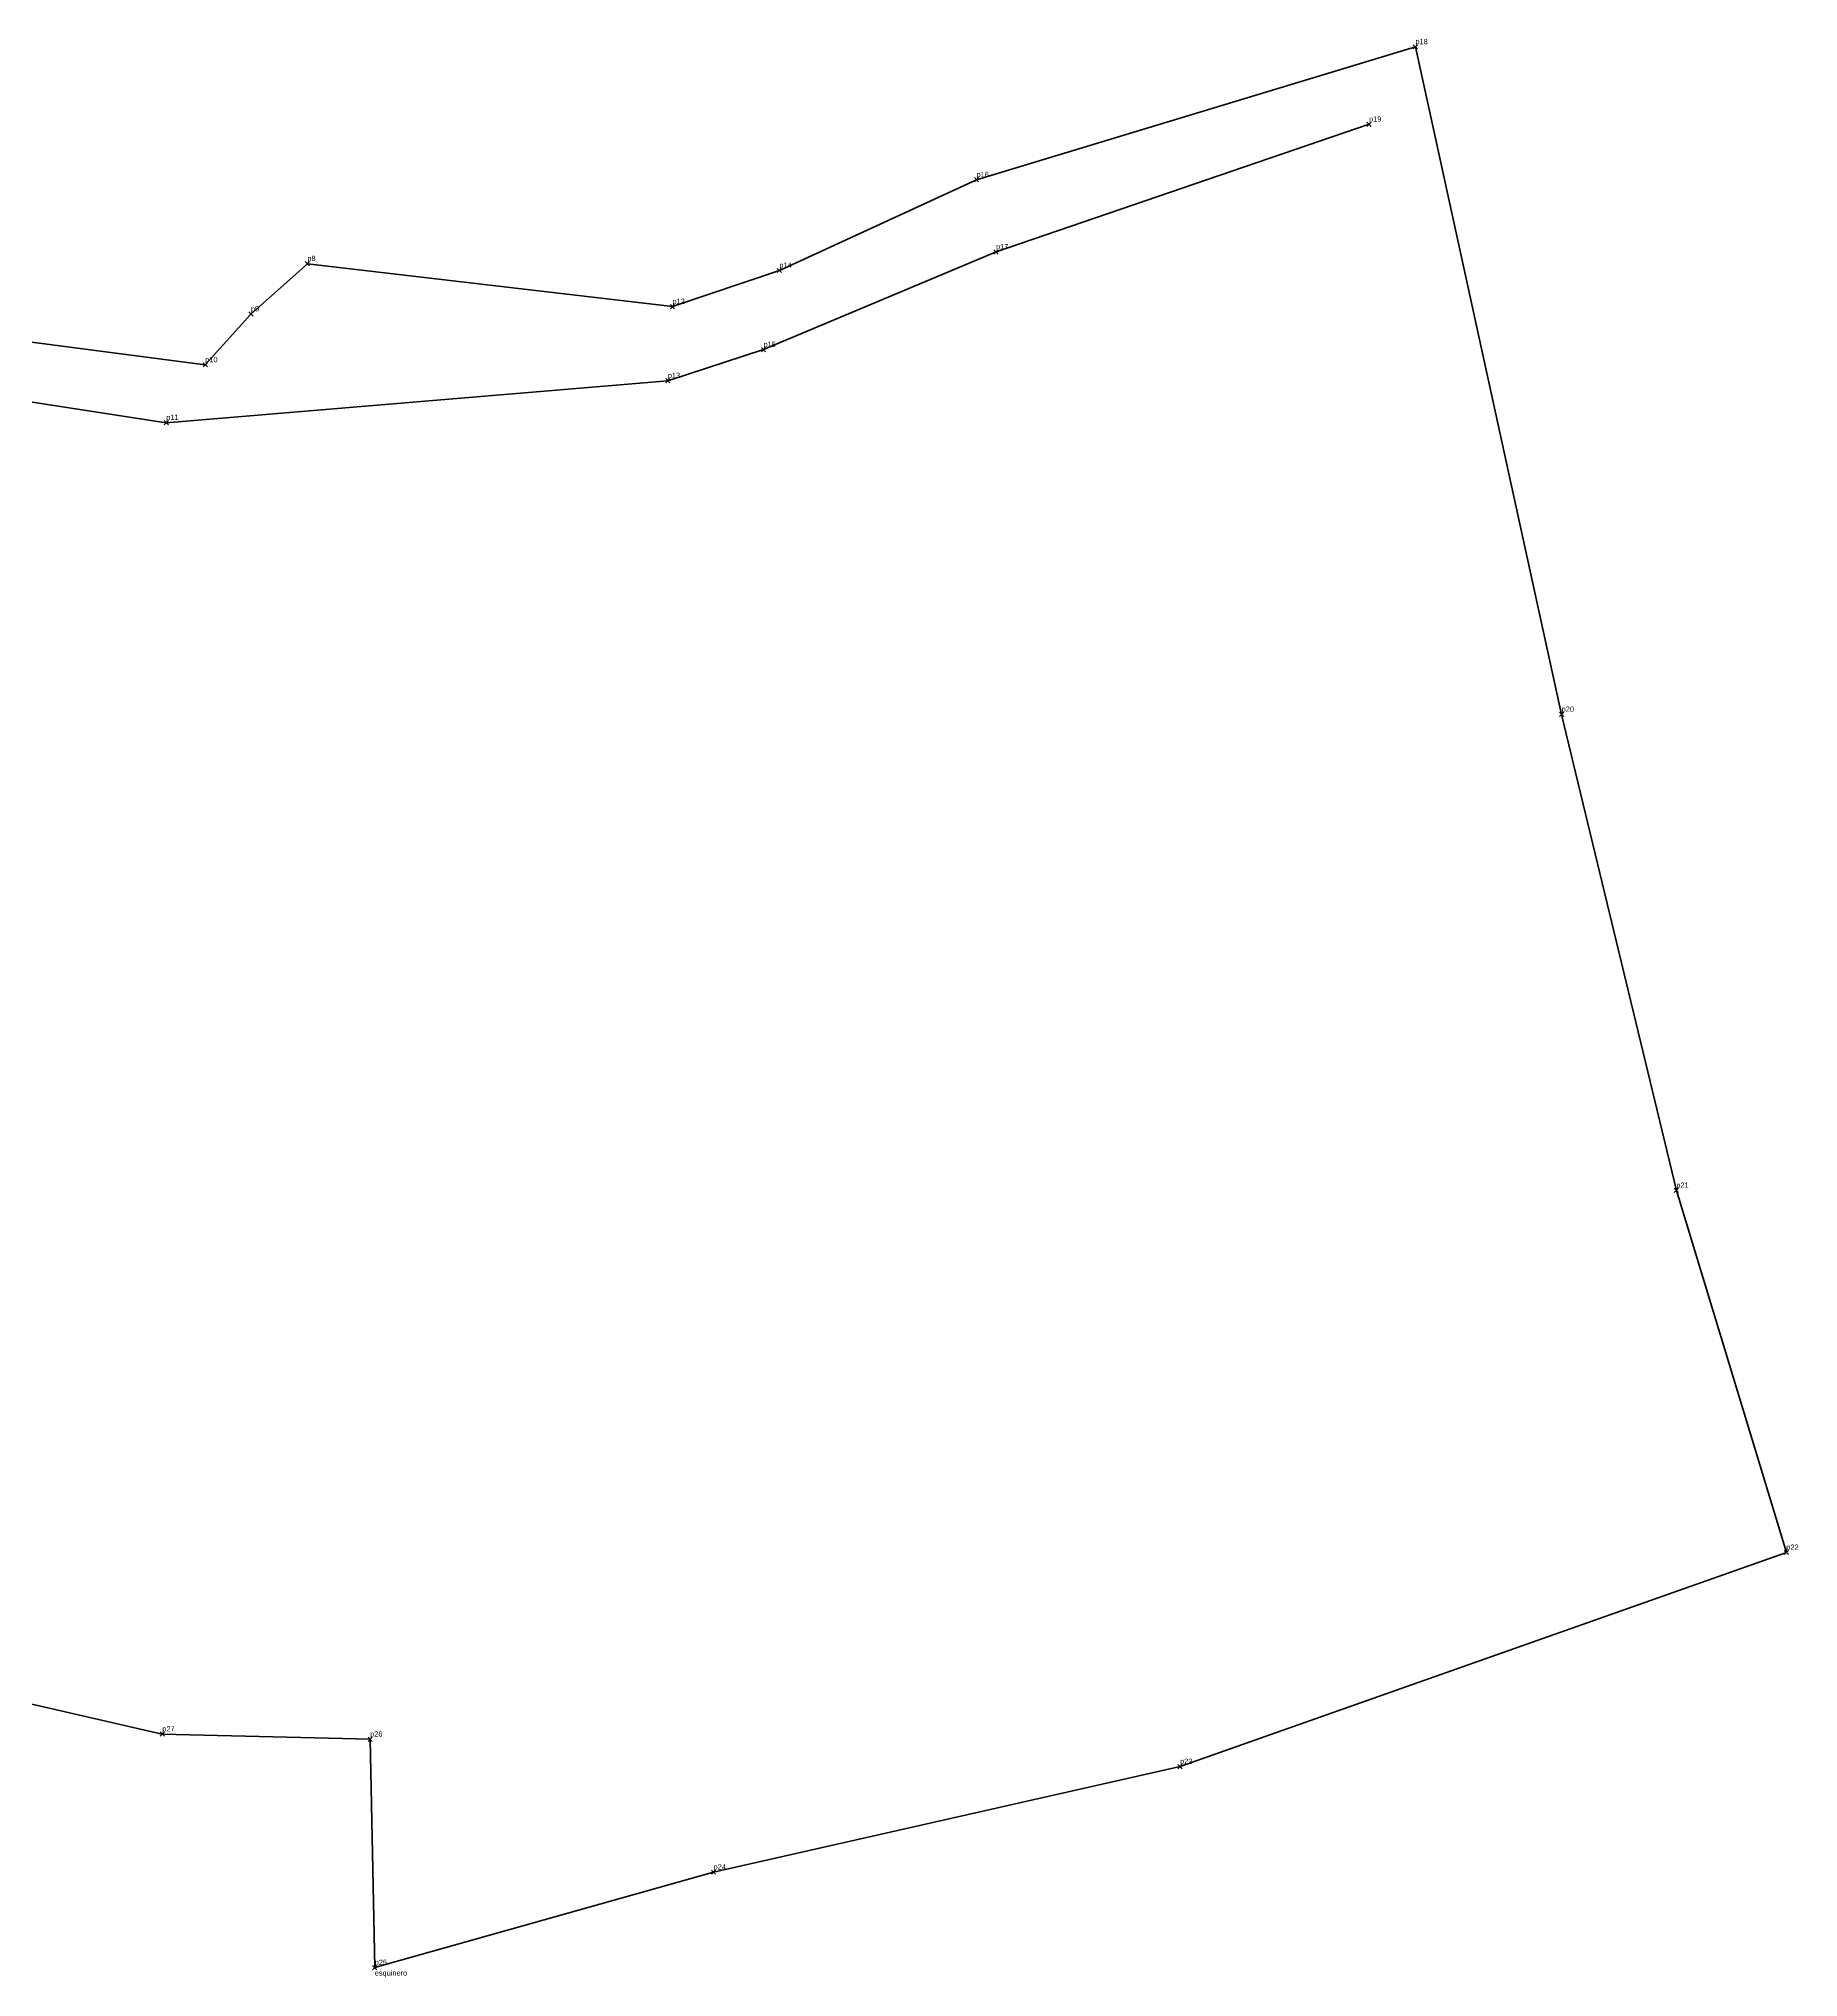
# Model space of a CAD drawing. Header units: millimetres. Extents: x 620180 to 620513, y 1313447 to 1313631.
# Drawn here: x 620346.7 to 620513.1, y 1313447.3 to 1313630.6 of the extents above; entities that cross this region are included whole.
import ezdxf

# ---------------------------------------------------------------- set-up
doc = ezdxf.new("R2010")
doc.units = ezdxf.units.MM
doc.header["$PDMODE"] = 3
doc.header["$PDSIZE"] = 0.2
doc.layers.get('0').update_dxf_attribs({"color": 1, "linetype": 'CONTINUOUS', "lineweight": 100})
for name, color, linetype, lineweight in [('esquinero', 7, 'CONTINUOUS', 100), ('Point', 5, 'CONTINUOUS', 100), ('Point_Name', 1, 'CONTINUOUS', 100)]:
    doc.layers.add(name, color=color, linetype=linetype, lineweight=lineweight)
doc.styles.get("Standard").update_dxf_attribs({"font": 'arial.ttf', "width": 0.65})

msp = doc.modelspace()

# ---------------------------------------------------------------- linework, layer by layer
at = {"color": 3}
msp.add_lwpolyline([(620337.07, 1313603.09), (620362.46, 1313599.77), (620366.78, 1313604.58), (620372.12, 1313609.34), (620406.65, 1313605.28), (620416.76, 1313608.7), (620435.41, 1313617.28), (620476.92, 1313629.85), (620490.75, 1313566.71), (620501.6, 1313521.69), (620512, 1313487.45), (620454.66, 1313467.2), (620410.53, 1313457.21), (620378.49, 1313448.18), (620378.06, 1313469.78), (620358.4, 1313470.27), (620341.25, 1313474.22)], dxfattribs=at)
at = {"color": 4, "elevation": 35.76}
msp.add_lwpolyline([(620472.53, 1313622.52), (620437.25, 1313610.45), (620415.26, 1313601.21), (620406.21, 1313598.27), (620358.77, 1313594.3), (620340.34, 1313597.12), (620315.58, 1313585.36)], dxfattribs=at)
at = {"layer": 'esquinero', "color": 3}
msp.add_point((620378.49, 1313448.18, 41.01), dxfattribs=at)
at = {"layer": 'Point', "color": 3}
for p in [(620476.92, 1313629.85, 34.05), (620472.53, 1313622.52, 35.76), (620435.41, 1313617.28, 32.2), (620437.25, 1313610.45, 32.97), (620372.12, 1313609.34, 34.26), (620416.76, 1313608.7, 32.04), (620406.65, 1313605.28, 32.16), (620366.78, 1313604.58, 33.97), (620415.26, 1313601.21, 32.25), (620362.46, 1313599.77, 39.78), (620406.21, 1313598.27, 32.72), (620358.77, 1313594.3, 38.83), (620490.75, 1313566.71, 35.26), (620501.6, 1313521.69, 36.13), (620512, 1313487.45, 36.73), (620358.4, 1313470.27, 37.97), (620378.06, 1313469.78, 38.11), (620454.66, 1313467.2, 44.21), (620410.53, 1313457.21, 41.15)]:
    msp.add_point(p, dxfattribs=at)

# ---------------------------------------------------------------- texts
at = {"layer": 'esquinero', "color": 3}
for s, p in [('esquinero', (620378.49, 1313447.43)), ('p25', (620378.49, 1313448.43))]:
    msp.add_text(s, height=0.5, dxfattribs=at).set_placement(p)
at = {"layer": 'Point_Name', "color": 3}
for s, p in [('p18', (620476.92, 1313630.1)), ('p19', (620472.53, 1313622.77)), ('p16', (620435.41, 1313617.53)), ('p17', (620437.25, 1313610.7)), ('p8', (620372.12, 1313609.59)), ('p14', (620416.76, 1313608.95)), ('p9', (620366.78, 1313604.83)), ('p12', (620406.65, 1313605.53)), ('p15', (620415.26, 1313601.46)), ('p10', (620362.46, 1313600.02)), ('p13', (620406.21, 1313598.52)), ('p11', (620358.77, 1313594.55)), ('p20', (620490.75, 1313566.96)), ('p21', (620501.6, 1313521.94)), ('p22', (620512, 1313487.7)), ('p27', (620358.4, 1313470.52)), ('p26', (620378.06, 1313470.03)), ('p23', (620454.66, 1313467.45)), ('p24', (620410.53, 1313457.46))]:
    msp.add_text(s, height=0.5, dxfattribs=at).set_placement(p)

doc.saveas('drawing.dxf')
